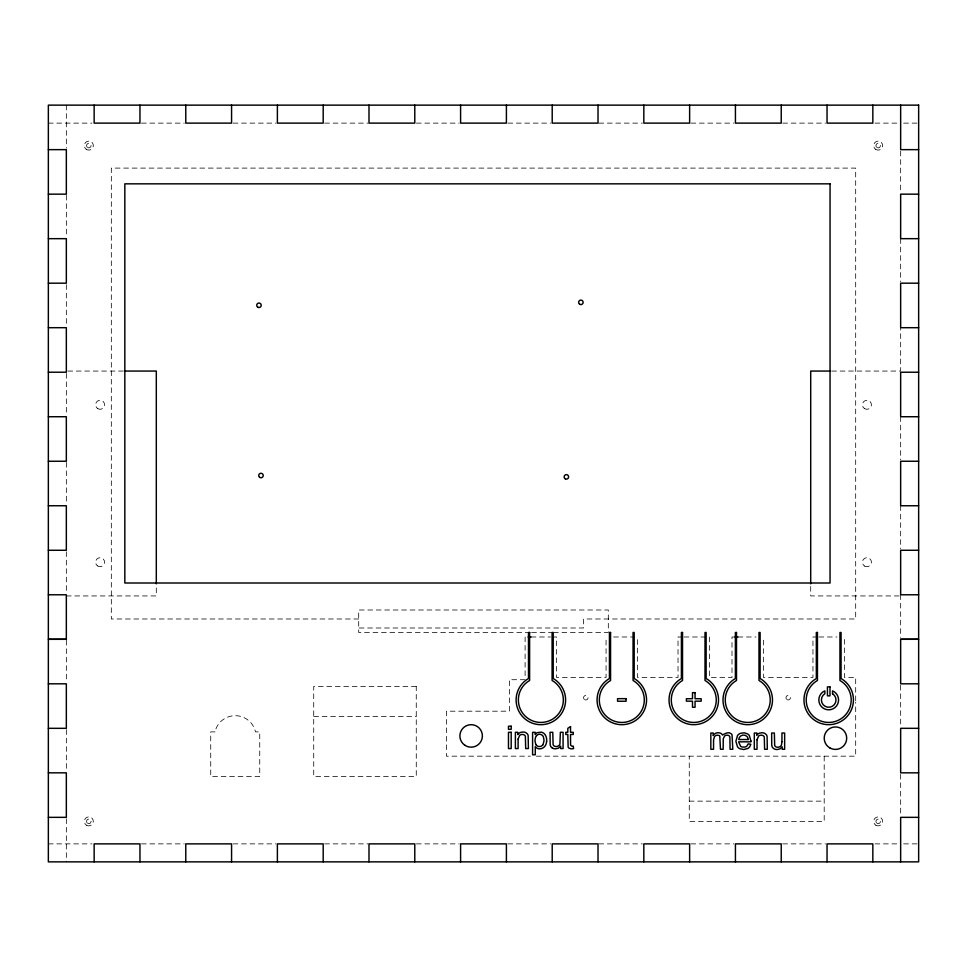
<?xml version="1.0" encoding="UTF-8"?>
<svg xmlns="http://www.w3.org/2000/svg" width="967" height="967" viewBox="0 0 967 967"><rect width="100%" height="100%" fill="white"/><g stroke="black" fill="none" stroke-linecap="round" stroke-linejoin="round"><path stroke-width="0.73" stroke-dasharray="4.83 3.63" d="M48.35 123.123L91.998 123.123M141.436 123.123L184.286 123.123M233.059 123.123L276.054 123.123M324.67 123.123L368.089 123.123M416.366 123.123L459.12 123.123M507.88 123.123L550.634 123.123M598.911 123.123L642.342 123.123M690.946 123.123L733.941 123.123M782.702 123.123L825.564 123.123M875.014 123.123L900.652 123.123M903.662 123.123L918.65 123.123M67.847 371.062L123.317 371.062M831.693 371.062L900.652 371.062L900.676 327.692M66.348 595.938L156.303 595.938L156.303 585.373M899.153 595.938L810.709 595.938L810.709 585.373M358.697 618.989L111.326 618.989L111.326 168.101L855.686 168.101L855.686 618.989L583.572 618.989L583.572 627.994L358.697 627.994M530.121 632.491L358.697 632.491L358.697 609.996L608.316 609.996L608.316 632.491L554.176 632.491M531.62 632.491L552.677 632.491M531.101 636.987L550.586 636.987M552.084 636.987L556.593 636.987L556.593 677.468L606.067 677.468L606.067 636.987M613.562 636.987L634.545 636.987M682.521 636.987L678.024 636.987L678.024 677.468L637.543 677.468L637.543 636.987M684.02 636.987L706.514 636.987M734.993 636.987L731.995 636.987L731.995 677.468L709.512 677.468L709.512 636.987M737.99 636.987L755.989 636.987M817.453 636.987L812.957 636.987L812.957 677.468L763.483 677.468L763.483 636.987M818.952 636.987L836.938 636.987M525.105 679.716L509.367 679.716L509.367 711.192L446.391 711.192L446.391 756.17L530.351 756.17M313.719 716.583L416.269 716.583M536.347 756.17L855.686 756.17L855.686 702.199M689.266 801.147L824.198 801.147M48.35 843.877L91.998 843.877M141.436 843.877L184.286 843.877M233.059 843.877L276.054 843.877M324.67 843.877L368.089 843.877M416.366 843.877L459.12 843.877M507.88 843.877L550.634 843.877M598.911 843.877L642.342 843.877M690.946 843.877L733.941 843.877M782.702 843.877L825.564 843.877M875.014 843.877L900.652 843.877M903.662 843.877L918.65 843.877M900.676 151.13L900.652 192.675M900.676 238.668L900.652 281.711M900.676 416.729L900.652 459.76M900.676 505.753L900.652 548.797M900.676 594.778L900.652 637.301M900.652 685.289L900.676 726.846M900.652 774.325L900.676 815.858M855.686 700.7L855.686 677.468L844.433 677.468L844.433 636.987M824.198 756.17L824.198 821.382L689.266 821.382L689.266 756.17M525.105 636.987L525.105 678.242M66.336 105.137L66.348 148.156M66.348 195.249L66.348 237.326M66.336 284.673L66.348 326.689M66.348 373.431L66.348 415.242M66.348 462.395L66.348 504.617M66.336 551.758L66.348 593.569M66.348 640.311L66.348 682.327M66.348 729.674L66.348 771.751M66.348 818.831L66.336 861.863M416.257 686.461L313.719 686.461L313.719 776.404L416.269 776.404L416.257 686.461M215 731.886L210.733 731.886L210.733 776.404L259.748 776.404L259.748 731.886L255.481 731.886A20.742 20.742 0 0 0 215 731.886M87.707 823.34A2.248 2.248 0 0 0 91.079 821.382A2.248 2.248 0 0 0 87.707 819.436A2.248 2.248 0 0 0 87.707 823.34M87.707 147.564A2.248 2.248 0 0 0 91.079 145.618A2.248 2.248 0 0 0 87.707 143.672A2.248 2.248 0 0 0 87.707 147.564M877.045 147.564A2.248 2.248 0 0 0 880.417 145.618A2.248 2.248 0 0 0 877.045 143.672A2.248 2.248 0 0 0 877.045 147.564M876.876 823.219A2.248 2.248 0 0 0 880.405 821.587A2.248 2.248 0 0 0 877.226 819.351A2.248 2.248 0 0 0 876.876 823.219M584.527 699.54A2.248 2.248 0 0 0 588.057 697.908A2.248 2.248 0 0 0 584.878 695.66A2.248 2.248 0 0 0 584.527 699.54M787.09 699.649A2.248 2.248 0 0 0 790.462 697.703A2.248 2.248 0 0 0 787.09 695.757A2.248 2.248 0 0 0 787.09 699.649M86.244 149.293A4.497 4.497 0 0 0 93.316 146.017A4.497 4.497 0 0 0 86.945 141.533A4.497 4.497 0 0 0 86.244 149.293M875.582 149.293A4.497 4.497 0 0 0 882.653 146.017A4.497 4.497 0 0 0 876.283 141.533A4.497 4.497 0 0 0 875.582 149.293M875.921 825.286A4.497 4.497 0 0 0 882.666 821.382A4.497 4.497 0 0 0 875.921 817.49A4.497 4.497 0 0 0 875.921 825.286M86.583 825.286A4.497 4.497 0 0 0 93.328 821.382A4.497 4.497 0 0 0 86.583 817.49A4.497 4.497 0 0 0 86.583 825.286M864.679 566.106A4.497 4.497 0 0 0 871.436 562.214A4.497 4.497 0 0 0 864.679 558.31A4.497 4.497 0 0 0 864.679 566.106M864.341 408.473A4.497 4.497 0 0 0 871.412 405.197A4.497 4.497 0 0 0 865.042 400.713A4.497 4.497 0 0 0 864.341 408.473M97.836 408.69A4.497 4.497 0 0 0 104.581 404.798A4.497 4.497 0 0 0 97.836 400.894A4.497 4.497 0 0 0 97.836 408.69M97.498 565.888A4.497 4.497 0 0 0 104.569 562.613A4.497 4.497 0 0 0 98.199 558.128A4.497 4.497 0 0 0 97.498 565.888"/><path stroke-width="1.45" d="M536.576 735.609L536.407 735.814A5.053 5.053 0 0 0 535.573 737.229L535.053 739.755A13.236 13.236 0 0 0 535.053 741.242L535.754 744.215A4.158 4.158 0 0 0 536.322 745.049M48.35 149.643L66.336 149.643L66.336 194.162L48.35 194.162M918.65 149.643L900.652 149.643L900.652 105.137M918.65 194.162L900.652 194.162L900.652 238.668L918.65 238.668M48.35 238.668L66.336 238.668L66.336 283.186L48.35 283.186M918.65 283.186L900.652 283.186L900.652 327.692L918.65 327.692M48.35 327.692L66.336 327.692L66.336 372.222L48.35 372.222M124.816 371.062L156.303 371.062L156.303 583.863M830.194 371.062L810.709 371.062L810.709 583.863M918.65 372.222L900.652 372.222L900.652 416.729L918.65 416.729M48.35 416.729L66.336 416.729L66.336 461.247L48.35 461.247M918.65 461.247L900.652 461.247L900.652 505.753L918.65 505.753M48.35 505.753L66.336 505.753L66.336 550.271L48.35 550.271M918.65 550.271L900.652 550.271L900.652 594.778L918.65 594.778M48.35 594.778L66.336 594.778L66.336 639.308L48.362 639.308L66.336 639.284M528.103 636.987L531.101 636.987M734.993 636.987L737.99 636.987M900.652 639.284L918.65 639.284L900.652 639.308L900.652 683.814L918.65 683.814M48.35 683.814L66.336 683.814L66.336 728.332L48.35 728.32M918.65 728.332L900.652 728.32L900.652 772.838L918.65 772.838M748.204 739.525L738.728 739.525A4.859 4.859 0 0 1 747.128 736.576A5.355 5.355 0 0 1 748.12 739.525M48.35 772.838L66.336 772.838L66.336 817.345L48.35 817.345M918.65 817.345L900.652 817.345L900.652 861.863M552.326 747.987L551.069 746.899A4.424 4.424 0 0 1 550.67 746.222L550.296 745.17A5.754 5.754 0 0 1 550.163 744.409L550.066 732.297L552.773 732.297L553.112 744.711A2.877 2.877 0 0 0 554.961 746.367L555.795 746.512A4.533 4.533 0 0 0 558.66 745.726L558.89 745.545A3.457 3.457 0 0 0 559.917 744.167L560.364 732.297L563.072 732.297L563.072 748.555L560.63 748.555L560.63 746.137L558.43 748.156L555.542 748.821A6.455 6.455 0 0 1 552.314 747.999M872.838 105.137L872.838 123.123L827.039 123.123L827.039 105.137M872.838 861.863L872.838 843.877L827.039 843.877L827.039 861.863M781.227 105.137L781.227 123.123L735.428 123.123L735.428 105.137M781.227 861.863L781.227 843.877L735.428 843.877L735.428 861.863M713.283 735.452L713.283 733.022L710.842 733.022L710.842 749.28L713.549 749.28L713.573 739.9L714.408 736.769A3.336 3.336 0 0 1 715.423 735.802A4.086 4.086 0 0 1 717.587 735.186L719.158 735.549A2.019 2.019 0 0 1 719.786 736.105L720.463 749.28L723.171 749.28L723.243 738.776L724.597 736.056A3.735 3.735 0 0 1 725.963 735.355L726.35 735.258A4.654 4.654 0 0 1 727.402 735.198L727.849 735.258A2.828 2.828 0 0 1 729.166 735.863A2.236 2.236 0 0 1 729.88 736.987L730.073 749.28L732.793 749.28L732.055 734.835A3.783 3.783 0 0 0 731.149 733.772C728.32 730.907 723.715 734.606 722.47 735.005A4.013 4.013 0 0 0 720.512 733.179L719.037 732.805A7.422 7.422 0 0 0 717.78 732.768L717.018 732.853A5.306 5.306 0 0 0 715.302 733.494A5.887 5.887 0 0 0 713.271 735.452M689.628 105.137L689.628 123.123L643.829 123.123L643.829 105.137M689.628 861.863L689.628 843.877L643.829 843.877L643.829 861.863M598.017 105.137L598.017 123.123L552.205 123.123L552.205 105.137M598.017 861.863L598.017 843.877L552.205 843.877L552.205 861.863M506.406 105.137L506.406 123.123L460.594 123.123L460.594 105.137M506.406 861.863L506.406 843.877L460.594 843.877L460.594 861.863M414.783 105.137L414.783 123.123L368.995 123.123L368.995 105.137M414.783 861.863L414.783 843.877L368.995 843.877L368.995 861.863M323.196 105.137L323.196 123.123L277.384 123.123L277.384 105.137M323.196 861.863L323.196 843.877L277.384 843.877L277.384 861.863M231.572 105.137L231.572 123.123L185.773 123.123L185.773 105.137M231.572 861.863L231.572 843.877L185.773 843.877L185.773 861.863M139.961 105.137L139.961 123.123L94.15 123.123L94.15 105.137M139.961 861.863L139.961 843.877L94.15 843.877L94.15 861.863M542.692 745.037A4.231 4.231 0 0 1 536.238 745.122M542.644 745.001A4.17 4.17 0 0 0 543.091 744.372L543.95 741.048A14.154 14.154 0 0 0 543.962 739.9L543.357 736.806A4.521 4.521 0 0 0 542.68 735.706A4.146 4.146 0 0 0 536.492 735.536M750.924 741.109L750.9 741.834L738.595 741.834L740.541 746.173A4.666 4.666 0 0 0 742.221 747.056L745.17 747.044A4.098 4.098 0 0 0 746.403 746.439A3.856 3.856 0 0 0 746.935 745.98L748.18 743.865L750.839 744.264L749.872 746.5A6.431 6.431 0 0 1 747.854 748.494L743.659 749.546L739.767 748.7A6.745 6.745 0 0 1 737.495 746.802L735.887 741.29L737.507 735.585A7.168 7.168 0 0 1 739.139 734.013A6.817 6.817 0 0 1 740.432 733.312L744.3 732.793L747.733 733.989A7.047 7.047 0 0 1 749.328 735.512L750.924 741.109M781.94 741.713L781.493 744.892A3.457 3.457 0 0 1 780.478 746.27L780.236 746.451A4.533 4.533 0 0 1 777.371 747.237L776.549 747.092A2.877 2.877 0 0 1 774.676 745.448L774.362 733.022L771.642 733.022L771.739 745.134A5.754 5.754 0 0 0 771.884 745.883L772.258 746.947A4.424 4.424 0 0 0 772.645 747.624L773.902 748.712A6.455 6.455 0 0 0 777.13 749.546L780.006 748.881L782.218 746.862L782.218 749.28L784.648 749.28L784.648 733.022L781.94 733.022L781.94 741.713M518.119 739.03L518.094 748.555L515.387 748.555L515.387 732.297L517.828 732.297L517.828 734.594L518.808 733.469A5.439 5.439 0 0 1 520.645 732.394L522.917 732.031A6.612 6.612 0 0 1 525.879 732.672L527.402 733.929A5.21 5.21 0 0 1 528.163 735.669L528.393 748.555L525.685 748.555L525.371 736.274A2.563 2.563 0 0 0 524.61 735.222A3.239 3.239 0 0 0 523.123 734.545L522.615 734.473A4.98 4.98 0 0 0 521.515 734.533A4.303 4.303 0 0 0 519.678 735.307L518.119 739.03M757.04 739.755L757.016 749.28L754.308 749.28L754.308 733.022L756.75 733.022L756.75 735.319L757.729 734.195A5.439 5.439 0 0 1 759.566 733.119L761.839 732.756A6.612 6.612 0 0 1 764.8 733.397L766.311 734.654A5.21 5.21 0 0 1 767.085 736.395L767.314 749.28L764.607 749.28L764.281 736.999A2.563 2.563 0 0 0 763.531 735.947A3.239 3.239 0 0 0 762.044 735.271L761.537 735.198A4.98 4.98 0 0 0 760.425 735.258A4.303 4.303 0 0 0 758.599 736.032L757.04 739.755M546.621 741.508L546.331 743.2A9.537 9.537 0 0 1 545.787 744.747L545.001 746.101A6.455 6.455 0 0 1 543.176 747.769L541.871 748.41A6.551 6.551 0 0 1 539.235 748.821L538.909 748.784A4.944 4.944 0 0 1 537.096 748.24A5.705 5.705 0 0 1 535.295 746.742L535.295 754.792L532.587 754.792L532.587 732.297L535.162 732.297L535.162 734.509L536.359 733.204A5.246 5.246 0 0 1 537.156 732.648L541.327 732.176A6.153 6.153 0 0 1 544.88 734.364L545.871 736.08A10.335 10.335 0 0 1 546.56 738.631L546.669 739.731A12.837 12.837 0 0 1 546.621 741.508M570.518 726.652L567.81 728.296L567.81 732.297L565.78 732.297L565.78 734.461L567.81 734.461L568.149 747.104A2.55 2.55 0 0 0 568.922 748.095L570.893 748.796A9.597 9.597 0 0 0 573.636 748.567L573.238 746.161A10.697 10.697 0 0 1 572.053 746.258L570.578 745.146L570.518 734.461L573.238 734.461L573.238 732.297L570.518 732.297L570.518 726.652M918.65 105.137L48.35 105.137L48.35 861.863L918.65 861.863L918.65 105.137M830.049 183.839L124.828 183.839L124.828 583.004L830.049 583.004L830.049 183.839M529.614 632.478L528.49 632.478L528.49 678.52A24.731 24.731 0 0 0 521.902 715.846A24.731 24.731 0 0 0 559.808 715.846A24.731 24.731 0 0 0 553.221 678.52L553.221 632.478L552.097 632.478L552.097 680.478A22.483 22.483 0 0 1 558.08 714.408A22.483 22.483 0 0 1 523.63 714.408A22.483 22.483 0 0 1 529.614 680.478L529.614 632.478M610.564 632.478L609.44 632.478L609.44 678.52A24.731 24.731 0 0 0 602.864 715.846A24.731 24.731 0 0 0 640.758 715.846A24.731 24.731 0 0 0 634.183 678.52L634.183 632.478L633.059 632.478L633.059 680.478A22.483 22.483 0 0 1 639.042 714.408A22.483 22.483 0 0 1 604.58 714.408A22.483 22.483 0 0 1 610.564 680.478L610.564 632.478M682.533 632.478L681.409 632.478L681.409 678.52A24.731 24.731 0 0 0 674.821 715.846A24.731 24.731 0 0 0 712.727 715.846A24.731 24.731 0 0 0 706.14 678.52L706.14 632.478L705.016 632.478L705.016 680.478A22.483 22.483 0 0 1 710.999 714.408A22.483 22.483 0 0 1 676.549 714.408A22.483 22.483 0 0 1 682.533 680.478L682.533 632.478M736.503 632.478L735.379 632.478L735.379 678.52A24.731 24.731 0 0 0 728.792 715.846A24.731 24.731 0 0 0 766.698 715.846A24.731 24.731 0 0 0 760.11 678.52L760.11 632.478L758.986 632.478L758.986 680.478A22.483 22.483 0 0 1 764.97 714.408A22.483 22.483 0 0 1 730.52 714.408A22.483 22.483 0 0 1 736.503 680.478L736.503 632.478M817.453 632.478L816.329 632.478L816.329 678.52A24.731 24.731 0 0 0 809.754 715.846A24.731 24.731 0 0 0 847.648 715.846A24.731 24.731 0 0 0 841.072 678.52L841.072 632.478L839.948 632.478L839.948 680.478A22.483 22.483 0 0 1 845.932 714.408A22.483 22.483 0 0 1 811.482 714.408A22.483 22.483 0 0 1 817.453 680.478L817.453 632.478M829.988 686.86L827.426 686.86L827.426 695.853L829.988 695.853L829.988 686.86M695.055 692.638L692.493 692.638L692.493 698.73L686.389 698.73L686.389 701.172L692.493 701.172L692.493 707.264L695.055 707.264L695.055 701.172L701.16 701.172L701.16 698.73L695.055 698.73L695.055 692.638M626.084 698.658L617.55 698.658L617.55 701.232L626.084 701.232L626.084 698.658M511.192 726.205L508.473 726.205L508.473 729.323L511.192 729.323L511.192 726.205M511.192 732.297L508.473 732.297L508.473 748.555L511.192 748.555L511.192 732.297M832.551 693.738L832.551 690.861A9.875 9.875 0 0 1 836.515 705.983A9.875 9.875 0 0 1 820.886 705.983A9.875 9.875 0 0 1 824.863 690.861L824.863 693.738A7.313 7.313 0 0 0 823.159 704.701A7.313 7.313 0 0 0 834.255 704.701A7.313 7.313 0 0 0 832.551 693.738M829.831 747.914A11.241 11.241 0 0 0 846.693 738.184A11.241 11.241 0 0 0 829.831 728.441A11.241 11.241 0 0 0 829.831 747.914M464.668 745.122A11.241 11.241 0 0 0 482.34 736.939A11.241 11.241 0 0 0 466.42 725.721A11.241 11.241 0 0 0 464.668 745.122M257.838 307.228A2.248 2.248 0 0 0 261.211 305.282A2.248 2.248 0 0 0 257.838 303.336A2.248 2.248 0 0 0 257.838 307.228M579.753 304.303A2.248 2.248 0 0 0 583.125 302.357A2.248 2.248 0 0 0 579.753 300.411A2.248 2.248 0 0 0 579.753 304.303M565.248 478.81A2.248 2.248 0 0 0 568.62 476.864A2.248 2.248 0 0 0 565.248 474.918A2.248 2.248 0 0 0 565.248 478.81M259.688 477.36A2.248 2.248 0 0 0 263.217 475.716A2.248 2.248 0 0 0 260.038 473.479A2.248 2.248 0 0 0 259.688 477.36"/></g></svg>
